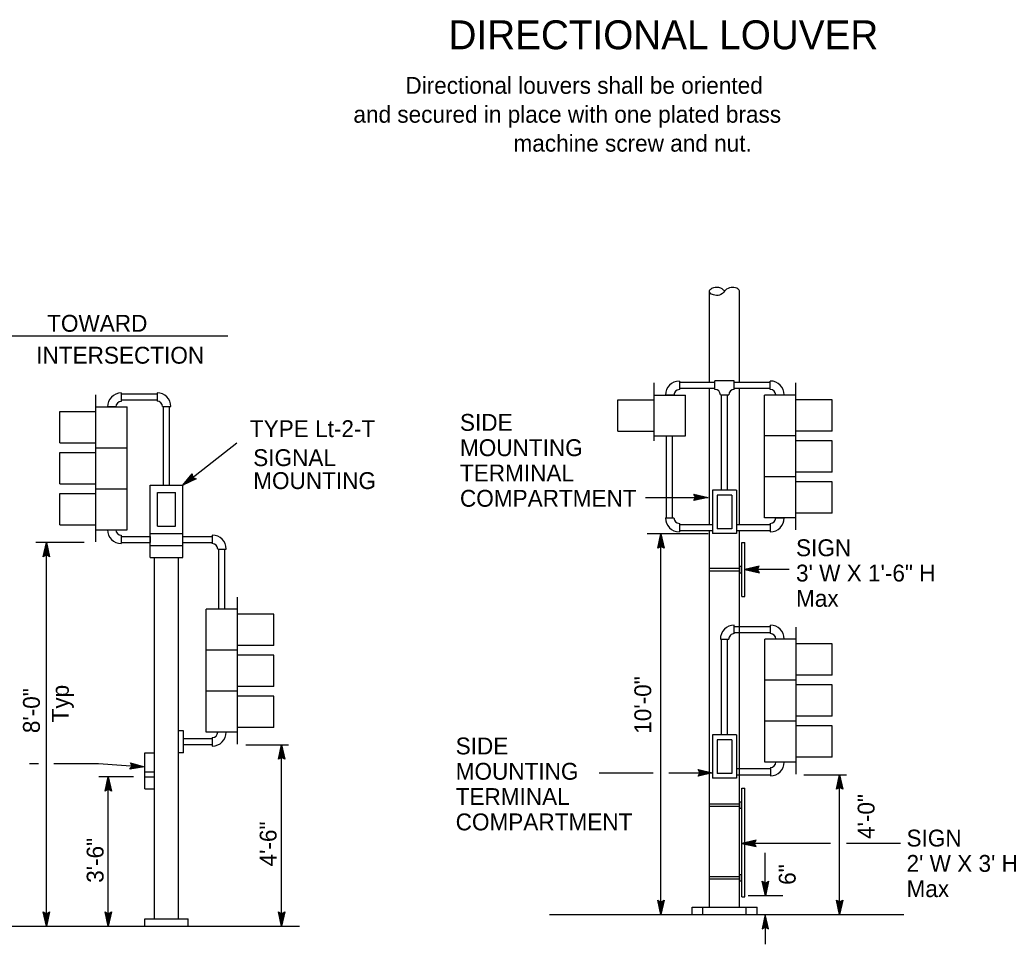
# Model space of a CAD drawing. Extents: x -808 to -412, y 441 to 560.
# Drawn here: x -524.28 to -482.95, y 461.46 to 499.8 of the extents above; entities that cross this region are included whole.
import ezdxf

# ---------------------------------------------------------------- set-up
doc = ezdxf.new("R2010")
doc.units = 0
doc.layers.add('es_DETAIL', color=7, linetype='Continuous')
doc.layers.add('es_DETAIL-anno', color=7, linetype='Continuous')

msp = doc.modelspace()

# ---------------------------------------------------------------- linework, layer by layer
at = {"layer": 'es_DETAIL'}
for p, q in [((-495.67, 484.767), (-495.67, 488.544)), ((-494.42, 484.772), (-494.42, 488.544)), ((-497.97, 482.342), (-497.97, 484.742)), ((-496.92, 484.817), (-496.92, 484.467)), ((-495.439, 484.767), (-496.92, 484.767)), ((-495.439, 484.517), (-496.92, 484.517)), ((-495.67, 478.867), (-495.67, 484.517)), ((-494.644, 484.826), (-495.444, 484.826)), ((-495.444, 484.476), (-495.444, 484.826)), ((-494.644, 484.476), (-494.644, 484.826)), ((-494.644, 484.772), (-493.145, 484.772)), ((-494.644, 484.522), (-493.145, 484.522)), ((-494.42, 478.867), (-494.42, 484.522)), ((-493.145, 484.472), (-493.145, 484.822)), ((-492.081, 478.642), (-492.081, 484.742)), ((-521.126, 478.151), (-521.126, 484.251)), ((-520.076, 484.326), (-520.076, 483.976)), ((-518.594, 484.276), (-520.076, 484.276)), ((-518.594, 484.336), (-518.594, 483.986)), ((-499.47, 484.042), (-497.97, 484.042)), ((-499.47, 482.742), (-499.47, 484.042)), ((-497.97, 484.242), (-496.67, 484.242)), ((-497.145, 484.242), (-497.495, 484.242)), ((-496.67, 482.542), (-496.67, 484.242)), ((-495.219, 484.251), (-494.869, 484.251)), ((-495.17, 480.292), (-495.17, 484.251)), ((-494.92, 480.292), (-494.92, 484.251)), ((-493.381, 479.142), (-493.381, 484.242)), ((-492.081, 484.242), (-493.381, 484.242)), ((-490.581, 484.042), (-492.081, 484.042)), ((-490.581, 482.742), (-490.581, 484.042)), ((-521.126, 483.751), (-519.826, 483.751)), ((-520.301, 483.751), (-520.651, 483.751)), ((-518.594, 484.026), (-520.076, 484.026)), ((-519.826, 478.651), (-519.826, 483.751)), ((-518.369, 483.761), (-518.019, 483.761)), ((-518.326, 480.501), (-518.326, 483.761)), ((-518.076, 480.501), (-518.076, 483.761)), ((-522.626, 483.551), (-521.126, 483.551)), ((-522.626, 482.251), (-522.626, 483.551)), ((-499.47, 482.742), (-497.97, 482.742)), ((-497.97, 482.542), (-496.67, 482.542)), ((-497.45, 479.142), (-497.45, 482.542)), ((-497.2, 479.142), (-497.2, 482.542)), ((-492.081, 482.542), (-493.381, 482.542)), ((-490.581, 482.742), (-492.081, 482.742)), ((-522.626, 482.251), (-521.126, 482.251)), ((-521.126, 482.051), (-519.826, 482.051)), ((-490.581, 482.342), (-492.081, 482.342)), ((-490.581, 481.042), (-490.581, 482.342)), ((-522.626, 481.851), (-521.126, 481.851)), ((-522.626, 480.551), (-522.626, 481.851)), ((-492.081, 480.842), (-493.381, 480.842)), ((-490.581, 481.042), (-492.081, 481.042)), ((-522.626, 480.551), (-521.126, 480.551)), ((-521.126, 480.351), (-519.826, 480.351)), ((-518.876, 480.501), (-517.526, 480.501)), ((-518.876, 478.501), (-518.876, 480.501)), ((-517.526, 478.001), (-517.526, 480.501)), ((-490.581, 480.642), (-492.081, 480.642)), ((-490.581, 479.342), (-490.581, 480.642)), ((-522.626, 480.151), (-521.126, 480.151)), ((-522.626, 478.851), (-522.626, 480.151)), ((-518.576, 478.801), (-518.576, 480.201)), ((-518.576, 480.201), (-517.826, 480.201)), ((-517.826, 478.801), (-517.826, 480.201)), ((-494.545, 480.292), (-495.545, 480.292)), ((-495.545, 480.292), (-495.545, 478.492)), ((-494.745, 480.092), (-495.345, 480.092)), ((-495.345, 480.092), (-495.345, 478.692)), ((-494.745, 480.092), (-494.745, 478.692)), ((-494.545, 480.292), (-494.545, 478.492)), ((-497.495, 479.142), (-497.145, 479.142)), ((-492.081, 479.142), (-493.381, 479.142)), ((-492.92, 479.142), (-492.57, 479.142)), ((-492.556, 479.142), (-492.906, 479.142)), ((-490.581, 479.342), (-492.081, 479.342)), ((-522.626, 478.851), (-521.126, 478.851)), ((-518.576, 478.801), (-517.826, 478.801)), ((-496.92, 478.917), (-496.92, 478.567)), ((-496.92, 478.867), (-495.545, 478.867)), ((-496.92, 478.867), (-496.92, 478.617)), ((-494.745, 478.692), (-495.345, 478.692)), ((-494.545, 478.867), (-493.145, 478.867)), ((-493.145, 478.917), (-493.145, 478.567)), ((-521.126, 478.651), (-519.826, 478.651)), ((-520.651, 478.651), (-520.301, 478.651)), ((-520.076, 478.426), (-520.076, 478.076)), ((-520.076, 478.376), (-518.876, 478.376)), ((-520.076, 478.376), (-520.076, 478.126)), ((-518.876, 478.501), (-517.526, 478.501)), ((-518.876, 478.001), (-518.876, 478.501)), ((-518.876, 478.376), (-518.876, 478.126)), ((-517.526, 478.376), (-516.301, 478.376)), ((-516.301, 478.426), (-516.301, 478.076)), ((-496.92, 478.617), (-495.545, 478.617)), ((-495.67, 462.988), (-495.67, 478.617)), ((-494.545, 478.492), (-495.545, 478.492)), ((-494.545, 478.617), (-493.145, 478.617)), ((-494.42, 462.988), (-494.42, 478.617)), ((-520.076, 478.126), (-518.876, 478.126)), ((-518.876, 478.001), (-517.526, 478.001)), ((-518.876, 477.501), (-518.876, 478.001)), ((-517.526, 478.126), (-516.301, 478.126)), ((-517.526, 477.501), (-517.526, 478.001)), ((-516.076, 477.851), (-515.726, 477.851)), ((-516.026, 475.351), (-516.026, 477.851)), ((-515.776, 475.351), (-515.776, 477.851)), ((-494.328, 475.875), (-494.328, 478.125)), ((-494.328, 478.125), (-494.202, 478.125)), ((-494.202, 475.875), (-494.202, 478.125)), ((-518.876, 477.501), (-517.526, 477.501)), ((-518.701, 462.501), (-518.701, 477.501)), ((-517.701, 462.501), (-517.701, 477.501)), ((-495.67, 477.054), (-494.412, 477.054)), ((-494.412, 477.137), (-494.328, 477.137)), ((-494.412, 476.863), (-494.412, 477.137)), ((-494.328, 476.863), (-494.328, 477.137)), ((-495.67, 476.947), (-494.412, 476.947)), ((-494.412, 476.863), (-494.328, 476.863)), ((-515.251, 469.751), (-515.251, 475.851)), ((-494.328, 475.875), (-494.202, 475.875)), ((-516.551, 470.251), (-516.551, 475.351)), ((-515.251, 475.351), (-516.551, 475.351)), ((-513.751, 475.151), (-515.251, 475.151)), ((-513.751, 473.851), (-513.751, 475.151)), ((-494.643, 474.343), (-494.643, 474.693)), ((-494.64, 474.643), (-493.142, 474.643)), ((-493.142, 474.343), (-493.142, 474.693)), ((-492.077, 468.513), (-492.077, 474.613)), ((-495.218, 474.113), (-494.868, 474.113)), ((-495.167, 470.138), (-495.167, 474.113)), ((-494.917, 470.138), (-494.917, 474.113)), ((-494.64, 474.393), (-493.142, 474.393)), ((-493.377, 469.013), (-493.377, 474.113)), ((-492.077, 474.113), (-493.377, 474.113)), ((-513.751, 473.851), (-515.251, 473.851)), ((-490.577, 473.913), (-492.077, 473.913)), ((-490.577, 472.613), (-490.577, 473.913)), ((-515.251, 473.651), (-516.551, 473.651)), ((-513.751, 473.451), (-515.251, 473.451)), ((-513.751, 472.151), (-513.751, 473.451)), ((-490.577, 472.613), (-492.077, 472.613)), ((-513.751, 472.151), (-515.251, 472.151)), ((-492.077, 472.413), (-493.377, 472.413)), ((-490.577, 472.213), (-492.077, 472.213)), ((-490.577, 470.913), (-490.577, 472.213)), ((-515.251, 471.951), (-516.551, 471.951)), ((-513.751, 471.751), (-515.251, 471.751)), ((-513.751, 470.451), (-513.751, 471.751)), ((-490.577, 470.913), (-492.077, 470.913)), ((-513.751, 470.451), (-515.251, 470.451)), ((-492.077, 470.713), (-493.377, 470.713)), ((-490.577, 470.513), (-492.077, 470.513)), ((-490.577, 469.213), (-490.577, 470.513)), ((-517.501, 470.301), (-517.701, 470.301)), ((-517.501, 469.401), (-517.501, 470.301)), ((-515.251, 470.251), (-516.551, 470.251)), ((-516.301, 470.026), (-516.301, 469.676)), ((-515.726, 470.251), (-516.076, 470.251)), ((-494.545, 470.138), (-495.545, 470.138)), ((-495.545, 470.138), (-495.545, 468.338)), ((-494.545, 470.138), (-494.545, 468.338)), ((-516.301, 469.976), (-517.501, 469.976)), ((-516.301, 469.726), (-517.501, 469.726)), ((-516.301, 469.976), (-516.301, 469.726)), ((-494.745, 469.938), (-495.345, 469.938)), ((-495.345, 469.938), (-495.345, 468.538)), ((-494.745, 469.938), (-494.745, 468.538)), ((-519.101, 469.401), (-518.701, 469.401)), ((-519.101, 467.901), (-519.101, 469.401)), ((-517.501, 469.401), (-517.701, 469.401)), ((-490.577, 469.213), (-492.077, 469.213)), ((-494.545, 468.738), (-493.142, 468.738)), ((-492.077, 469.013), (-493.377, 469.013)), ((-493.142, 468.788), (-493.142, 468.438)), ((-519.101, 468.601), (-518.701, 468.601)), ((-519.101, 468.401), (-518.701, 468.401)), ((-494.545, 468.338), (-495.545, 468.338)), ((-494.745, 468.538), (-495.345, 468.538)), ((-494.545, 468.488), (-493.142, 468.488)), ((-494.332, 463.422), (-494.332, 467.922)), ((-494.332, 467.922), (-494.206, 467.922)), ((-494.206, 463.422), (-494.206, 467.922)), ((-519.101, 467.901), (-518.701, 467.901)), ((-495.67, 467.285), (-494.416, 467.285)), ((-495.67, 467.179), (-494.416, 467.179)), ((-494.416, 467.368), (-494.332, 467.368)), ((-494.416, 467.095), (-494.416, 467.368)), ((-494.416, 467.095), (-494.332, 467.095)), ((-495.67, 464.269), (-494.416, 464.269)), ((-494.416, 464.078), (-494.416, 464.351)), ((-494.416, 464.351), (-494.332, 464.351)), ((-494.416, 464.162), (-494.416, 464.267)), ((-495.67, 464.162), (-494.416, 464.162)), ((-494.416, 464.078), (-494.332, 464.078)), ((-494.332, 463.422), (-494.206, 463.422)), ((-496.395, 462.688), (-496.395, 462.988)), ((-496.395, 462.988), (-493.695, 462.988)), ((-495.945, 462.688), (-495.945, 462.988)), ((-495.945, 462.988), (-494.145, 462.988)), ((-494.145, 462.688), (-494.145, 462.988)), ((-493.695, 462.688), (-493.695, 462.988)), ((-502.315, 462.688), (-489.522, 462.688)), ((-501.854, 462.688), (-487.606, 462.688)), ((-525.47, 462.201), (-512.678, 462.201)), ((-519.101, 462.201), (-519.101, 462.501)), ((-519.101, 462.501), (-517.301, 462.501)), ((-517.301, 462.201), (-517.301, 462.501))]:
    msp.add_line(p, q, dxfattribs=at)
msp.add_lwpolyline([(-494.42, 488.544), (-494.422, 488.561), (-494.437, 488.596), (-494.463, 488.626), (-494.493, 488.648), (-494.535, 488.669), (-494.59, 488.688), (-494.654, 488.701), (-494.711, 488.706), (-494.775, 488.705), (-494.839, 488.692), (-494.901, 488.667), (-494.962, 488.63), (-495.001, 488.596), (-495.044, 488.546), (-495.085, 488.489), (-495.128, 488.449), (-495.193, 488.408), (-495.26, 488.383), (-495.305, 488.374), (-495.384, 488.372), (-495.449, 488.379), (-495.505, 488.392), (-495.55, 488.408), (-495.596, 488.432), (-495.633, 488.462), (-495.652, 488.486), (-495.665, 488.512), (-495.67, 488.545), (-495.664, 488.577), (-495.651, 488.603), (-495.635, 488.623), (-495.605, 488.65), (-495.566, 488.673), (-495.536, 488.686), (-495.49, 488.7), (-495.44, 488.711), (-495.388, 488.716), (-495.346, 488.717), (-495.294, 488.711), (-495.253, 488.701), (-495.208, 488.684), (-495.185, 488.676), (-495.157, 488.657), (-495.133, 488.64), (-495.1, 488.612), (-495.075, 488.585), (-495.058, 488.563), (-495.046, 488.545)], dxfattribs=at)
for centre, radius, start, end in [((-496.92, 484.242), 0.575, 90, 180), ((-496.92, 484.242), 0.225, 90, 180), ((-495.444, 484.251), 0.225, 0, 90), ((-494.644, 484.251), 0.225, 90, 180), ((-493.145, 484.247), 0.575, 0, 90), ((-493.145, 484.247), 0.225, 0, 90), ((-520.076, 483.751), 0.575, 90, 180), ((-518.594, 483.761), 0.575, 0, 90), ((-520.076, 483.751), 0.225, 90, 180), ((-518.594, 483.761), 0.225, 0, 90), ((-496.92, 479.142), 0.575, 180, 270), ((-496.92, 479.142), 0.225, 180, 270), ((-493.145, 479.142), 0.225, 270, 0), ((-493.145, 479.142), 0.575, 270, 0), ((-520.076, 478.651), 0.575, 180, 270), ((-520.076, 478.651), 0.225, 180, 270), ((-516.301, 477.851), 0.575, 0, 90), ((-516.301, 477.851), 0.225, 0, 90), ((-494.643, 474.118), 0.575, 90, 180.525), ((-493.142, 474.118), 0.575, 0, 90), ((-494.643, 474.118), 0.225, 90, 181.3418), ((-493.142, 474.118), 0.225, 0, 90), ((-516.301, 470.251), 0.225, 270, 0), ((-516.301, 470.251), 0.575, 270, 0), ((-493.142, 469.013), 0.225, 270, 0), ((-493.142, 469.013), 0.575, 270, 0)]:
    msp.add_arc(centre, radius, start, end, dxfattribs=at)
at = {"layer": 'es_DETAIL-anno'}
for p, q in [((-524.968, 486.692), (-515.649, 486.692)), ((-517.526, 480.501), (-515.286, 482.253)), ((-517.526, 480.501), (-517.135, 480.976)), ((-516.971, 480.765), (-517.526, 480.501)), ((-517.01, 480.78), (-517.417, 480.586)), ((-517.416, 480.587), (-517.131, 480.933)), ((-517.308, 480.671), (-517.124, 480.895)), ((-517.05, 480.794), (-517.308, 480.671)), ((-517.199, 480.756), (-517.12, 480.852)), ((-517.085, 480.811), (-517.199, 480.756)), ((-517.135, 480.976), (-517.135, 480.976)), ((-517.135, 480.976), (-517.116, 480.822)), ((-517.116, 480.822), (-516.971, 480.765)), ((-516.971, 480.765), (-516.971, 480.765)), ((-517.526, 480.501), (-517.526, 480.501)), ((-498.324, 479.992), (-495.72, 479.992)), ((-496.321, 479.861), (-496.24, 479.994)), ((-495.72, 479.992), (-496.321, 479.861)), ((-496.24, 479.994), (-496.32, 480.128)), ((-496.32, 480.128), (-496.32, 480.128)), ((-496.32, 480.128), (-495.72, 479.992)), ((-496.298, 480.092), (-495.858, 479.992)), ((-495.859, 479.992), (-496.297, 479.897)), ((-495.996, 479.993), (-496.279, 479.931)), ((-496.275, 480.056), (-495.996, 479.993)), ((-496.257, 480.021), (-496.135, 479.994)), ((-496.135, 479.994), (-496.256, 479.967)), ((-495.72, 479.992), (-495.72, 479.992)), ((-496.321, 479.861), (-496.321, 479.861)), ((-495.72, 478.488), (-498.254, 478.488)), ((-497.818, 477.882), (-497.684, 478.482)), ((-497.782, 477.903), (-497.684, 478.344)), ((-497.684, 462.682), (-497.684, 478.482)), ((-497.684, 478.482), (-497.684, 478.482)), ((-497.684, 478.482), (-497.551, 477.882)), ((-497.684, 478.342), (-497.587, 477.905)), ((-521.618, 478.126), (-523.622, 478.126)), ((-523.319, 477.526), (-523.185, 478.126)), ((-523.284, 477.548), (-523.186, 477.988)), ((-523.248, 477.571), (-523.186, 477.85)), ((-523.186, 477.85), (-523.123, 477.568)), ((-523.185, 462.201), (-523.185, 478.126)), ((-523.185, 478.126), (-523.185, 478.126)), ((-523.185, 478.126), (-523.052, 477.526)), ((-523.185, 477.987), (-523.088, 477.55)), ((-497.684, 477.962), (-497.818, 477.882)), ((-497.818, 477.882), (-497.818, 477.882)), ((-497.746, 477.927), (-497.684, 478.205)), ((-497.712, 477.944), (-497.684, 478.067)), ((-497.684, 478.205), (-497.621, 477.923)), ((-497.684, 478.067), (-497.657, 477.946)), ((-497.551, 477.882), (-497.684, 477.962)), ((-497.551, 477.882), (-497.551, 477.882)), ((-523.185, 477.606), (-523.319, 477.526)), ((-523.319, 477.526), (-523.319, 477.526)), ((-523.213, 477.589), (-523.186, 477.712)), ((-523.186, 477.712), (-523.159, 477.591)), ((-523.052, 477.526), (-523.185, 477.606)), ((-523.052, 477.526), (-523.052, 477.526)), ((-493.602, 477.136), (-494.202, 477)), ((-493.624, 477.1), (-494.064, 477.001)), ((-493.647, 477.064), (-493.925, 477.001)), ((-493.664, 477.03), (-493.787, 477.002)), ((-493.682, 477.002), (-493.602, 477.136)), ((-493.602, 477.136), (-493.602, 477.136)), ((-492.357, 477), (-494.202, 477)), ((-494.202, 477), (-494.202, 477)), ((-494.202, 477), (-493.601, 476.869)), ((-494.063, 477), (-493.625, 476.905)), ((-493.925, 477.001), (-493.643, 476.939)), ((-493.787, 477.002), (-493.666, 476.975)), ((-493.601, 476.869), (-493.682, 477.002)), ((-493.601, 476.869), (-493.601, 476.869)), ((-514.908, 469.726), (-513.141, 469.726)), ((-513.557, 469.126), (-513.423, 469.726)), ((-513.522, 469.148), (-513.424, 469.588)), ((-513.423, 462.201), (-513.423, 469.726)), ((-513.423, 469.726), (-513.423, 469.726)), ((-513.423, 469.726), (-513.29, 469.126)), ((-513.423, 469.587), (-513.326, 469.15)), ((-513.423, 469.206), (-513.557, 469.126)), ((-513.486, 469.171), (-513.424, 469.45)), ((-513.451, 469.189), (-513.424, 469.312)), ((-513.424, 469.45), (-513.361, 469.168)), ((-513.424, 469.312), (-513.397, 469.191)), ((-513.29, 469.126), (-513.423, 469.206)), ((-523.887, 468.946), (-523.513, 468.946)), ((-522.881, 468.946), (-521.02, 468.946)), ((-521.02, 468.946), (-519.109, 468.81)), ((-519.717, 468.72), (-519.628, 468.847)), ((-519.109, 468.81), (-519.717, 468.72)), ((-519.628, 468.847), (-519.698, 468.986)), ((-519.698, 468.986), (-519.698, 468.986)), ((-519.698, 468.986), (-519.109, 468.81)), ((-519.248, 468.819), (-519.691, 468.754)), ((-519.679, 468.949), (-519.247, 468.82)), ((-519.385, 468.83), (-519.671, 468.787)), ((-519.658, 468.911), (-519.385, 468.83)), ((-519.523, 468.839), (-519.645, 468.821)), ((-519.643, 468.875), (-519.523, 468.839)), ((-519.109, 468.81), (-519.109, 468.81)), ((-513.557, 469.126), (-513.557, 469.126)), ((-513.29, 469.126), (-513.29, 469.126)), ((-519.563, 468.401), (-521.002, 468.401)), ((-520.75, 467.801), (-520.617, 468.401)), ((-520.617, 462.201), (-520.617, 468.401)), ((-520.617, 468.401), (-520.617, 468.401)), ((-520.617, 468.401), (-520.483, 467.801)), ((-519.717, 468.72), (-519.717, 468.72)), ((-500.252, 468.561), (-498.01, 468.561)), ((-497.356, 468.561), (-495.545, 468.561)), ((-496.146, 468.43), (-496.065, 468.563)), ((-495.545, 468.561), (-496.146, 468.43)), ((-496.146, 468.43), (-496.146, 468.43)), ((-496.065, 468.563), (-496.145, 468.697)), ((-496.145, 468.697), (-496.145, 468.697)), ((-496.145, 468.697), (-495.545, 468.561)), ((-496.123, 468.661), (-495.683, 468.561)), ((-495.684, 468.561), (-496.122, 468.466)), ((-495.821, 468.562), (-496.104, 468.5)), ((-496.1, 468.625), (-495.821, 468.562)), ((-496.082, 468.59), (-495.96, 468.562)), ((-495.96, 468.562), (-496.081, 468.536)), ((-495.545, 468.561), (-495.545, 468.561)), ((-491.752, 468.483), (-489.985, 468.483)), ((-490.402, 467.883), (-490.268, 468.483)), ((-490.366, 467.905), (-490.268, 468.345)), ((-490.268, 462.688), (-490.268, 468.483)), ((-490.268, 468.483), (-490.268, 468.483)), ((-490.268, 468.483), (-490.135, 467.883)), ((-490.268, 468.344), (-490.171, 467.907)), ((-520.715, 467.823), (-520.617, 468.263)), ((-520.679, 467.846), (-520.617, 468.125)), ((-520.644, 467.864), (-520.617, 467.987)), ((-520.617, 468.125), (-520.554, 467.843)), ((-520.617, 467.987), (-520.59, 467.866)), ((-520.616, 468.262), (-520.519, 467.825)), ((-490.268, 467.963), (-490.402, 467.883)), ((-490.33, 467.928), (-490.268, 468.207)), ((-490.296, 467.946), (-490.268, 468.069)), ((-490.268, 468.207), (-490.205, 467.925)), ((-490.268, 468.069), (-490.241, 467.948)), ((-490.135, 467.883), (-490.268, 467.963)), ((-520.617, 467.881), (-520.75, 467.801)), ((-520.75, 467.801), (-520.75, 467.801)), ((-520.483, 467.801), (-520.617, 467.881)), ((-520.483, 467.801), (-520.483, 467.801)), ((-490.402, 467.883), (-490.402, 467.883)), ((-490.135, 467.883), (-490.135, 467.883)), ((-493.732, 465.77), (-494.332, 465.634)), ((-494.332, 465.634), (-494.332, 465.634)), ((-494.332, 465.634), (-493.732, 465.503)), ((-490.643, 465.634), (-494.332, 465.634)), ((-493.754, 465.734), (-494.194, 465.634)), ((-494.193, 465.634), (-493.755, 465.539)), ((-493.777, 465.698), (-494.056, 465.635)), ((-494.056, 465.635), (-493.773, 465.573)), ((-493.795, 465.663), (-493.918, 465.635)), ((-493.918, 465.635), (-493.797, 465.609)), ((-493.812, 465.635), (-493.732, 465.77)), ((-493.732, 465.503), (-493.812, 465.635)), ((-493.732, 465.77), (-493.732, 465.77)), ((-493.732, 465.503), (-493.732, 465.503)), ((-487.747, 465.634), (-489.99, 465.634)), ((-493.353, 463.48), (-493.353, 465.251)), ((-493.351, 463.467), (-493.484, 464.067)), ((-493.484, 464.067), (-493.484, 464.067)), ((-493.484, 464.067), (-493.351, 463.987)), ((-493.351, 463.606), (-493.448, 464.043)), ((-493.351, 463.743), (-493.413, 464.025)), ((-493.351, 463.881), (-493.377, 464.002)), ((-493.351, 463.987), (-493.217, 464.067)), ((-493.217, 464.067), (-493.351, 463.467)), ((-493.252, 464.045), (-493.351, 463.605)), ((-493.288, 464.022), (-493.351, 463.743)), ((-493.323, 464.004), (-493.351, 463.881)), ((-493.217, 464.067), (-493.217, 464.067)), ((-492.632, 463.467), (-494.07, 463.467)), ((-493.351, 463.467), (-493.351, 463.467)), ((-497.684, 462.682), (-497.817, 463.282)), ((-497.817, 463.282), (-497.817, 463.282)), ((-497.817, 463.282), (-497.684, 463.202)), ((-497.684, 462.821), (-497.781, 463.258)), ((-497.684, 462.958), (-497.746, 463.24)), ((-497.684, 463.096), (-497.71, 463.217)), ((-497.684, 463.202), (-497.55, 463.282)), ((-497.55, 463.282), (-497.684, 462.682)), ((-497.585, 463.26), (-497.684, 462.82)), ((-497.621, 463.237), (-497.684, 462.958)), ((-497.656, 463.219), (-497.684, 463.096)), ((-497.55, 463.282), (-497.55, 463.282)), ((-490.268, 462.688), (-490.401, 463.288)), ((-490.401, 463.288), (-490.401, 463.288)), ((-490.401, 463.288), (-490.268, 463.208)), ((-490.268, 462.827), (-490.365, 463.264)), ((-490.268, 462.964), (-490.33, 463.247)), ((-490.268, 463.102), (-490.294, 463.223)), ((-490.268, 463.208), (-490.134, 463.288)), ((-490.134, 463.288), (-490.268, 462.688)), ((-490.169, 463.266), (-490.268, 462.826)), ((-490.205, 463.243), (-490.268, 462.964)), ((-490.24, 463.225), (-490.268, 463.102)), ((-490.134, 463.288), (-490.134, 463.288)), ((-523.185, 462.201), (-523.318, 462.801)), ((-523.318, 462.801), (-523.318, 462.801)), ((-523.318, 462.801), (-523.185, 462.721)), ((-523.186, 462.34), (-523.283, 462.778)), ((-523.185, 462.478), (-523.248, 462.76)), ((-523.185, 462.616), (-523.212, 462.737)), ((-523.185, 462.721), (-523.051, 462.801)), ((-523.051, 462.801), (-523.185, 462.201)), ((-523.087, 462.78), (-523.185, 462.339)), ((-523.123, 462.756), (-523.185, 462.478)), ((-523.158, 462.739), (-523.185, 462.616)), ((-523.051, 462.801), (-523.051, 462.801)), ((-520.617, 462.201), (-520.75, 462.801)), ((-520.75, 462.801), (-520.75, 462.801)), ((-520.75, 462.801), (-520.617, 462.721)), ((-520.617, 462.34), (-520.714, 462.778)), ((-520.616, 462.478), (-520.679, 462.76)), ((-520.616, 462.616), (-520.643, 462.737)), ((-520.617, 462.721), (-520.483, 462.801)), ((-520.483, 462.801), (-520.617, 462.201)), ((-520.518, 462.78), (-520.616, 462.339)), ((-520.554, 462.756), (-520.616, 462.478)), ((-520.589, 462.739), (-520.616, 462.616)), ((-520.483, 462.801), (-520.483, 462.801)), ((-513.423, 462.201), (-513.556, 462.801)), ((-513.556, 462.801), (-513.556, 462.801)), ((-513.556, 462.801), (-513.423, 462.721)), ((-513.424, 462.34), (-513.521, 462.778)), ((-513.423, 462.478), (-513.486, 462.76)), ((-513.423, 462.616), (-513.45, 462.737)), ((-513.423, 462.721), (-513.289, 462.801)), ((-513.289, 462.801), (-513.423, 462.201)), ((-513.325, 462.78), (-513.423, 462.339)), ((-513.361, 462.756), (-513.423, 462.478)), ((-513.396, 462.739), (-513.423, 462.616)), ((-513.289, 462.801), (-513.289, 462.801)), ((-497.684, 462.682), (-497.684, 462.682)), ((-493.353, 462.688), (-493.486, 462.088)), ((-493.353, 462.549), (-493.45, 462.111)), ((-493.219, 462.088), (-493.353, 462.688)), ((-493.353, 462.688), (-493.353, 462.688)), ((-493.353, 462.688), (-493.353, 461.46)), ((-493.254, 462.11), (-493.352, 462.55)), ((-490.268, 462.688), (-490.268, 462.688)), ((-523.185, 462.201), (-523.185, 462.201)), ((-520.617, 462.201), (-520.617, 462.201)), ((-513.423, 462.201), (-513.423, 462.201)), ((-493.486, 462.088), (-493.353, 462.168)), ((-493.352, 462.412), (-493.415, 462.129)), ((-493.352, 462.274), (-493.379, 462.153)), ((-493.353, 462.168), (-493.219, 462.088)), ((-493.29, 462.133), (-493.352, 462.412)), ((-493.325, 462.151), (-493.352, 462.274)), ((-493.486, 462.088), (-493.486, 462.088)), ((-493.219, 462.088), (-493.219, 462.088))]:
    msp.add_line(p, q, dxfattribs=at)

# ---------------------------------------------------------------- texts
for s, height, p in [('DIRECTIONAL LOUVER', 1.2, (-506.498, 498.587)), ('Directional louvers shall be oriented', 0.7, (-508.288, 496.739)), ('and secured in place with one plated brass', 0.7, (-510.444, 495.539)), ('machine screw and nut.', 0.7, (-503.802, 494.339)), ('TOWARD', 0.7, (-523.153, 486.867)), ('INTERSECTION', 0.7, (-523.606, 485.543)), ('TYPE Lt-2-T', 0.7, (-514.741, 482.495)), ('SIDE', 0.7, (-506.024, 482.756)), ('MOUNTING', 0.7, (-506.024, 481.706)), ('SIGNAL', 0.7, (-514.603, 481.292)), ('TERMINAL', 0.7, (-506.024, 480.656)), ('MOUNTING', 0.7, (-514.603, 480.34)), ('COMPARTMENT', 0.7, (-506.024, 479.606)), ('SIGN', 0.7, (-492.079, 477.554)), ('3\' W X 1\'-6" H', 0.7, (-492.079, 476.504)), ('Max', 0.7, (-492.079, 475.454)), ('SIDE', 0.7, (-506.202, 469.329)), ('MOUNTING', 0.7, (-506.202, 468.279)), ('TERMINAL', 0.7, (-506.202, 467.229)), ('COMPARTMENT', 0.7, (-506.202, 466.179)), ('SIGN', 0.7, (-487.494, 465.508)), ("2' W X 3' H", 0.7, (-487.494, 464.458)), ('Max', 0.7, (-487.494, 463.408))]:
    msp.add_text(s, height=height, dxfattribs=at).set_placement(p)
for s, p in [('10\'-0"', (-498.087, 470.187)), ('Typ', (-522.255, 470.657)), ('8\'-0"', (-523.455, 470.212)), ('4\'-0"', (-488.821, 465.821)), ('4\'-6"', (-513.633, 464.682)), ('3\'-6"', (-520.812, 464.002)), ('6"', (-492.094, 463.917))]:
    msp.add_text(s, height=0.7, rotation=90, dxfattribs=at).set_placement(p)

doc.saveas('drawing.dxf')
